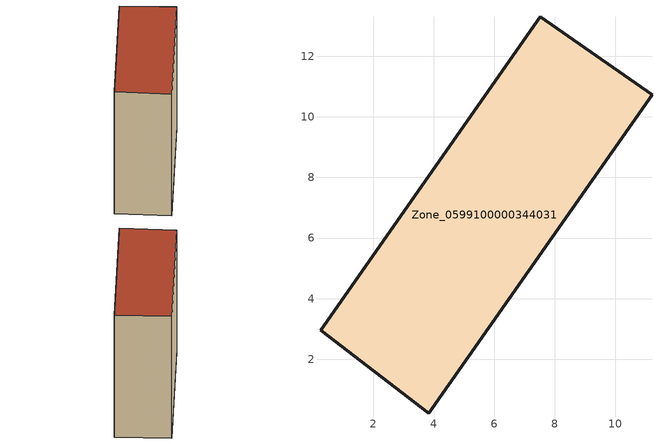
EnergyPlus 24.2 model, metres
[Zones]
Zone_0599100000344031
 floor ground (C_G): 3.84,0.21 0.26,2.95 7.52,13.31 11.21,10.73 z3.65
 wall outside (C_F): 7.52,13.31 0.26,2.95 3.84,0.21 11.21,10.73 7.52,13.31 z3.65:15.01
 roof outside (C_R): 0.26,2.95 3.84,0.21 11.21,10.73 7.52,13.31 z15.01
[BUILDING]
Pand.0599100000344031: North Axis=0; Terrain=City; Loads Convergence Tolerance Value=0.04; Temperature Convergence Tolerance Value=0.4; Solar Distribution=FullExterior; Maximum Number of Warmup Days=25; Minimum Number of Warmup Days=1
[Site:Location]
Rotterdam.The.Hague.AP_ZH_NLD Design_Conditions: Latitude=51.96; Longitude=4.45; Time Zone=1; Elevation=-4.5
[SITE:GROUNDTEMPERATURE:BUILDINGSURFACE]
18, 18, 18, 18, 18, 18, 18, 18, 18, 18, 18, 18
[MATERIAL] Thermal Absorptance=0.9; Solar Absorptance=0.7; Visible Absorptance=0.7
Name | Roughness | Thickness | Conductivity | Density | Specific Heat
G.TI.1992-2005 | MediumSmooth | 0.15 | 0.06 | 540 | 1210
F.TI.1992-2005 | Rough | 0.3 | 0.12 | 1920 | 840
R.TI.1992-2005 | MediumRough | 0.2 | 0.08 | 1500 | 1000
[CONSTRUCTION]
C_G: G.TI.1992-2005
C_F: F.TI.1992-2005
C_R: R.TI.1992-2005
[ZONE]
Zone_0599100000344031: Type=1; Multiplier=1; Ceiling Height=Autocalculate; Volume=Autocalculate; Floor Area=autocalculate; Part of Total Floor Area=Yes
[ZONEINFILTRATION:DESIGNFLOWRATE]
Infil_Zone_0599100000344031: Zone or ZoneList or Space or SpaceList=Zone_0599100000344031; Schedule=AlwaysOn; Design Flow Rate Calculation Method=Flow/Area; Flow Rate per Floor Area=0.0015; Constant Term Coefficient=1; Temperature Term Coefficient=0; Velocity Term Coefficient=0; Velocity Squared Term Coefficient=0
[HVACTEMPLATE:ZONE:IDEALLOADSAIRSYSTEM]
Zone_0599100000344031: Maximum Heating Supply Air Temperature=50; Minimum Cooling Supply Air Temperature=13; Maximum Heating Supply Air Humidity Ratio=0.0156; Minimum Cooling Supply Air Humidity Ratio=0.0077; Heating Limit=NoLimit; Cooling Limit=NoLimit; Dehumidification Control Type=ConstantSensibleHeatRatio; Cooling Sensible Heat Ratio=0.7; Dehumidification Setpoint=60; Humidification Control Type=None; Humidification Setpoint=30; Outdoor Air Method=None; Outdoor Air Flow Rate per Person=0.00944; Outdoor Air Flow Rate per Zone Floor Area=0; Outdoor Air Flow Rate per Zone=0; Demand Controlled Ventilation Type=None; Outdoor Air Economizer Type=NoEconomizer; Heat Recovery Type=None; Sensible Heat Recovery Effectiveness=0.7; Latent Heat Recovery Effectiveness=0.65
[ZONECONTROL:THERMOSTAT]
ThermostatControl_Zone_0599100000344031: Zone or ZoneList=Zone_0599100000344031; Control Type Schedule=DualSetpointControlType; Control 1=Thermostat_Zone_0599100000344031; Temperature Difference Between Cutout And Setpoint=0
[THERMOSTATSETPOINT:DUALSETPOINT]
Thermostat_Zone_0599100000344031: Heating Setpoint Temperature Schedule=HeatingSetpoint_Zone_0599100000344031; Cooling Setpoint Temperature Schedule=CoolingSetpoint_Zone_0599100000344031
[SCHEDULE:COMPACT]
HeatingSetpoint_Zone_0599100000344031: Through: 12/31, For: AllDays, Until: 24:00, 21
CoolingSetpoint_Zone_0599100000344031: Through: 12/31, For: AllDays, Until: 24:00, 24
DualSetpointControlType: Through: 12/31, For: AllDays, Until: 24:00, 4
AlwaysOn: Through: 12/31, For: AllDays, Until: 24:00, 1
